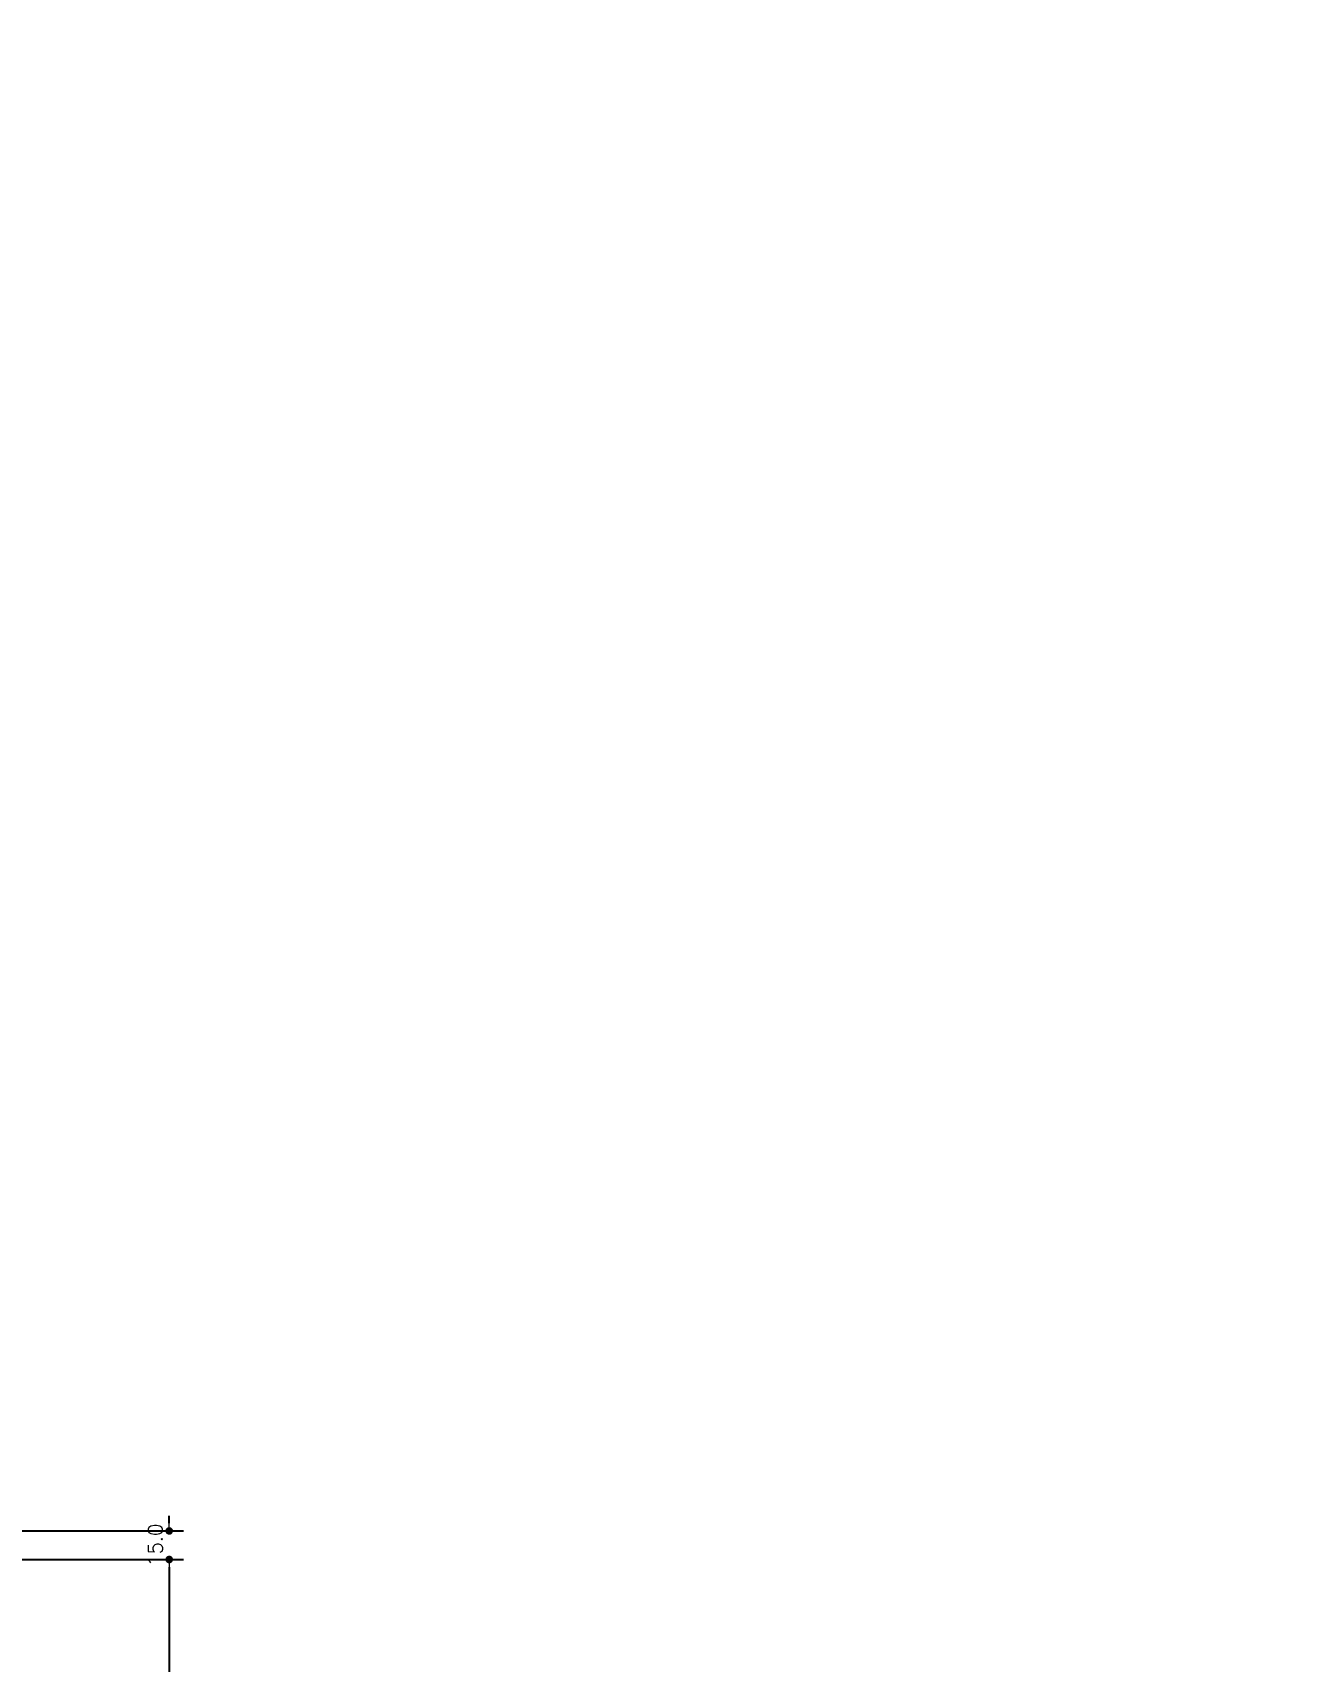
# Model space of a CAD drawing. Header units: millimetres. Extents: x 1206 to 2034, y 106 to 342.
# Drawn here: x 1798.14 to 1804.83, y 148.16 to 156.71 of the extents above; entities that cross this region are included whole.
import ezdxf

# ---------------------------------------------------------------- set-up
doc = ezdxf.new("R2010")
doc.units = ezdxf.units.MM
doc.header["$PDMODE"] = 34
doc.header["$PDSIZE"] = -5
doc.layers.get('0').update_dxf_attribs({"color": 1})
doc.layers.get('DEFPOINTS').update_dxf_attribs({"lineweight": 0})
doc.layers.add('AR-COTA', color=1, linetype='Continuous', lineweight=5)
doc.layers.add('AR-PENA_010', color=10, linetype='Continuous', lineweight=9)
doc.styles.add('50_COTAS', font='romans.shx', dxfattribs={"height": 0.075})
doc.dimstyles.new('COTA_50', dxfattribs={"dimscale": 500, "dimtxt": 0.16, "dimasz": 8e-05, "dimexe": 0.00015, "dimexo": 0.0002, "dimgap": 7e-05, "dimtad": 1, "dimdec": 1, "dimlfac": 100, "dimzin": 0, "dimdsep": 46, "dimtxsty": '50_COTAS', "dimblk1": 'DOT', "dimblk2": 'DOT', "dimsah": 1, "dimcen": 0.009, "dimclrd": 256, "dimclre": 256, "dimclrt": 7, "dimaunit": 1, "dimadec": 0, "dimazin": 0, "dimtfac": 0.05, "dimtdec": 1, "dimtix": 1, "dimtofl": 0, "dimtmove": 2, "dimatfit": 3, "dimldrblk": 'DOT', "dimfxl": 1, "dimtvp": 0.75, "dimtolj": 1, "dimtzin": 0, "dimarcsym": 0})

# ---------------------------------------------------------------- blocks, each defined once
blk = doc.blocks.new('_DOT')
at = {"color": 0, "linetype": 'ByBlock'}
blk.add_line((-0.5, 0), (-1, 0), dxfattribs=at)
at = {"color": 0, "linetype": 'ByBlock', "const_width": 0.5}
blk.add_lwpolyline([(-0.25, 0, 1), (0.25, 0, 1)], format="xyb", close=True, dxfattribs=at)
blk = doc.blocks.new('*D234')
at = {"layer": 'AR-COTA', "lineweight": -2, "transparency": 16777216}
for p, q in [((1798.8563, 148.8868), (1798.8563, 148.9268)), ((1798.0719, 148.8468), (1798.9313, 148.8468)), ((1797.9219, 148.6968), (1798.9313, 148.6968)), ((1798.8563, 148.6568), (1798.8563, 148.6168))]:
    blk.add_line(p, q, dxfattribs=at)
at = {"layer": 'DEFPOINTS', "color": 0, "transparency": 16777216}
for p in [(1797.9719, 148.8468), (1797.8219, 148.6968), (1798.8563, 148.6968)]:
    blk.add_point(p, dxfattribs=at)
at = {"layer": 'AR-COTA', "lineweight": -2, "transparency": 16777216, "xscale": 0.04, "yscale": 0.04, "zscale": 0.04}
for p, rotation in [((1798.8563, 148.8468), 270), ((1798.8563, 148.6968), 90)]:
    blk.add_blockref('_DOT', p, dxfattribs=dict(at, rotation=rotation))
at = {"layer": 'AR-COTA', "color": 7, "transparency": 16777216, "insert": (1798.7838, 148.7718), "char_height": 0.075, "attachment_point": 5, "rotation": 90, "style": '50_COTAS'}
blk.add_mtext('\\A1;15.0', dxfattribs=at)
blk = doc.blocks.new('*D235')
at = {"layer": 'AR-COTA', "lineweight": -2, "transparency": 16777216}
for p, q in [((1797.9219, 148.6968), (1798.9313, 148.6968)), ((1798.8563, 148.6568), (1798.8563, 147.2368)), ((1798.0719, 147.1968), (1798.9313, 147.1968))]:
    blk.add_line(p, q, dxfattribs=at)
at = {"layer": 'DEFPOINTS', "color": 0, "transparency": 16777216}
for p in [(1797.8219, 148.6968), (1797.9719, 147.1968), (1798.8563, 147.1968)]:
    blk.add_point(p, dxfattribs=at)
at = {"layer": 'AR-COTA', "lineweight": -2, "transparency": 16777216, "xscale": 0.04, "yscale": 0.04, "zscale": 0.04}
for p, rotation in [((1798.8563, 148.6968), 90), ((1798.8563, 147.1968), 270)]:
    blk.add_blockref('_DOT', p, dxfattribs=dict(at, rotation=rotation))
at = {"layer": 'AR-COTA', "color": 7, "transparency": 16777216, "insert": (1798.7838, 147.9468), "char_height": 0.075, "attachment_point": 5, "rotation": 90, "style": '50_COTAS'}
blk.add_mtext('\\A1;150.0', dxfattribs=at)

msp = doc.modelspace()

# ---------------------------------------------------------------- linework, layer by layer
at = {"layer": 'AR-PENA_010'}
msp.add_circle((1802.5104, 142.7069), 27.7888, dxfattribs=at)

# ---------------------------------------------------------------- dimensions: what is measured, and where the dimension line sits
at = {"layer": 'AR-COTA'}
for base, p1, p2, picture, middle in [((1798.8563, 148.6968), (1797.9719, 148.8468), (1797.8219, 148.6968), '*D234', (1798.7838, 148.7718)), ((1798.8563, 147.1968), (1797.8219, 148.6968), (1797.9719, 147.1968), '*D235', (1798.7838, 147.9468))]:
    dim = msp.add_linear_dim(base=base, p1=p1, p2=p2, angle=90, dimstyle='COTA_50', dxfattribs=at)
    dim.commit()
    dim.dimension.update_dxf_attribs({"geometry": picture, "text_midpoint": middle})

doc.saveas('drawing.dxf')
